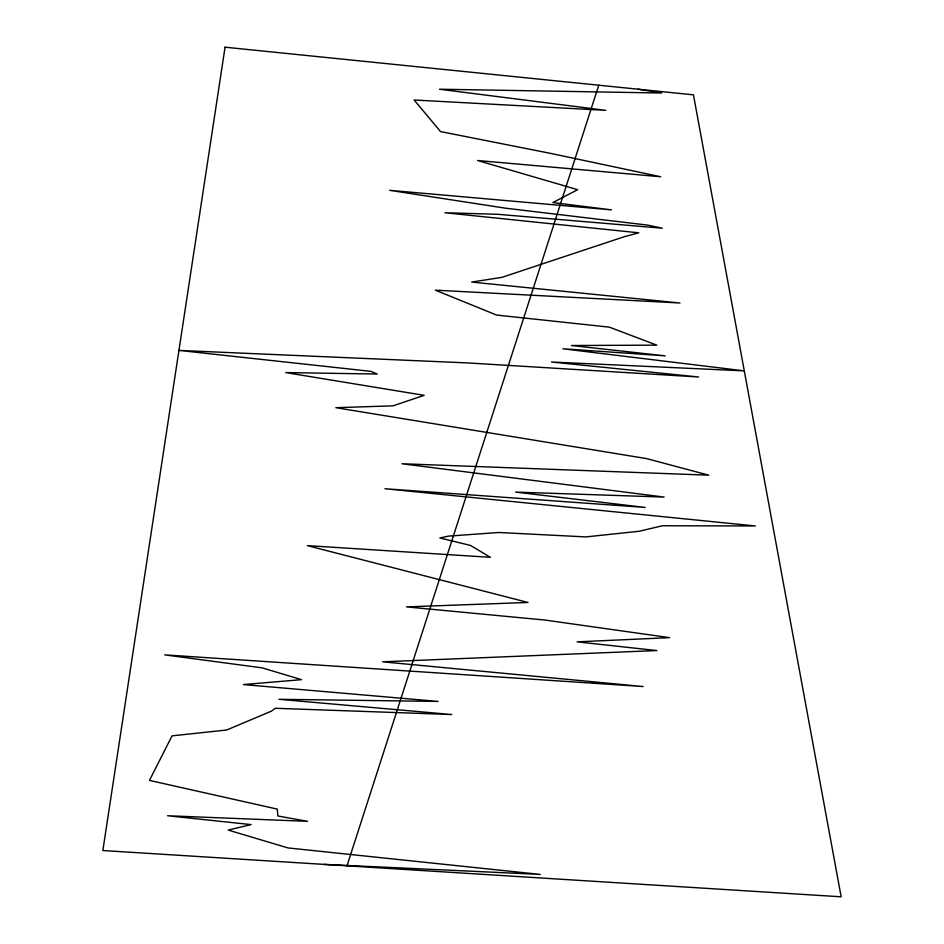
<?xml version="1.0" encoding="UTF-8"?>
<svg xmlns="http://www.w3.org/2000/svg" width="944" height="944" viewBox="0 0 944 944"><rect width="100%" height="100%" fill="white"/><g stroke="black" fill="none" stroke-linecap="round" stroke-linejoin="round"><path stroke-width="1.42" d="M346.991 865.825L598.779 85.208M324.181 864.397L540.192 874.415L288.062 847.936L228.188 830.083L251.069 824.596L167.607 815.746L307.555 821.339L277.855 815.982L277.288 809.114L149.482 780.405L172.032 735.86L226.69 730.007L271.494 711.115L275.27 708.283L451.739 714.525L278.976 699.292L438.051 701.416L243.387 684.565L301.502 679.656L262.137 667.856L164.728 654.876L643.183 686.536L382.65 661.815L656.859 650.558L577.138 641.849L669.591 637.66L545.054 620.066L406.498 606.886L527.967 602.461L307.319 545.62L490.384 557.314L470.584 545.479L439.88 537.95L448.671 536.098L498.762 532.487L585.917 536.912L639.289 531.248L662.393 525.749L755.342 525.961L384.963 488.732L645.189 507.435L515.684 492.107L664.128 497.075L401.932 463.752L708.708 475.174L646.616 458.607L335.863 407.678L392.975 405.849L424.139 395.335L285.725 372.585L377.222 374.036L370.839 371.346L178.935 350.413L467.492 362.909L698.619 376.986L551.556 362.012L744.285 370.874L562.872 348.773L665.225 355.841L571.439 345.516L656.823 345.15L609.328 327.143L496.556 315.048L435.337 290.162L679.975 303L471.681 282.079L501.889 277.359L624.48 236.649L638.805 232.826L445.025 212.754L497.571 214.288L662.31 228.212L647.95 225.144L505.772 208.223L389.648 190.334L611.488 209.863L552.877 202.571L577.634 189.685L477.581 160.504L660.741 176.752L550.269 153.317L440.565 131.594L414.133 100.005L605.741 110.342L439.491 89.22L661.661 93.008L638.026 89.196M225.061 47.2L102.849 850.532L841.151 896.8L693.451 94.837L225.061 47.2"/></g></svg>
